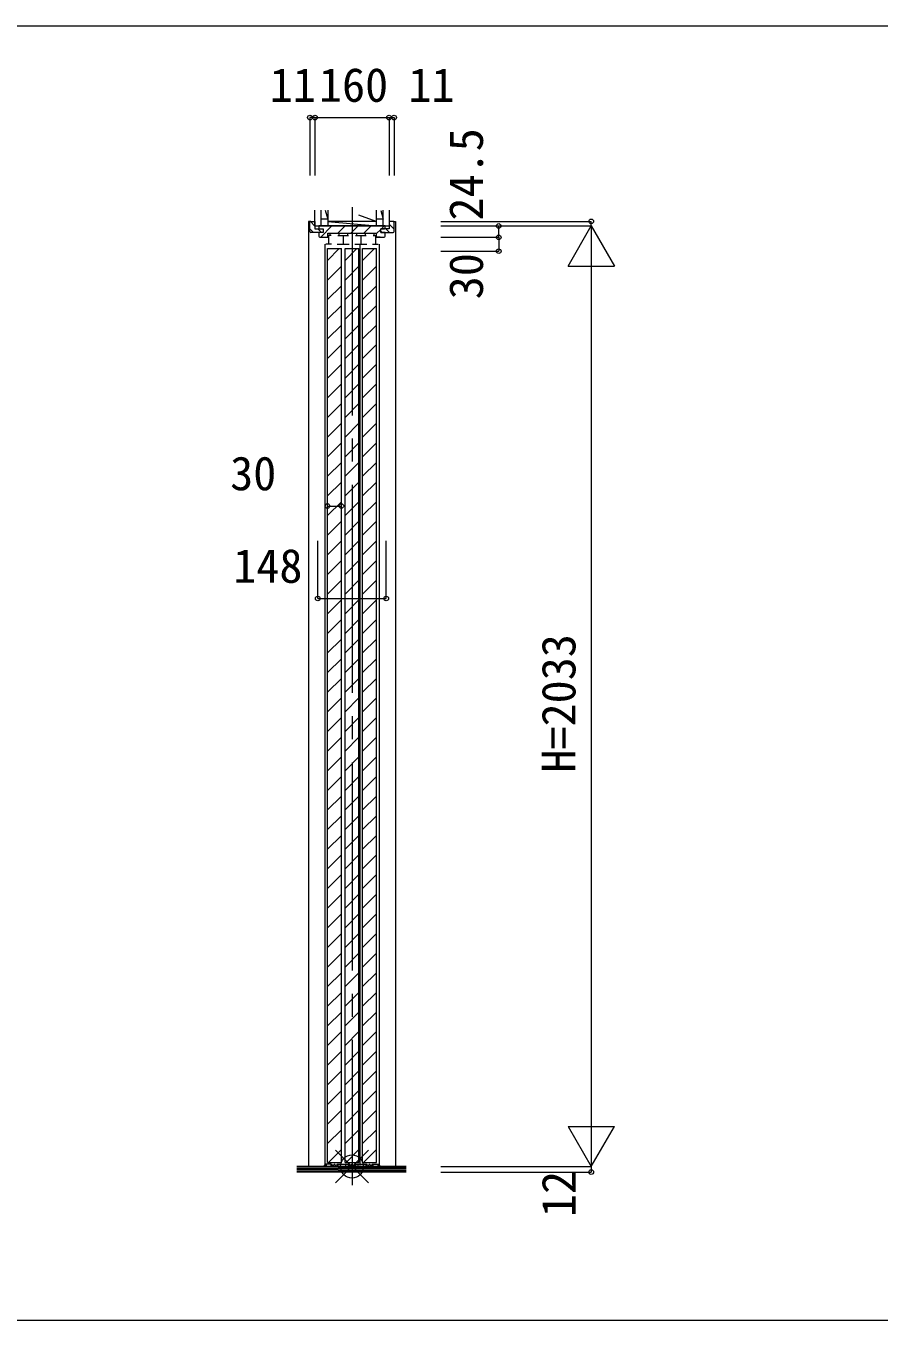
# Model space of a CAD drawing. Units: millimetres, scale not verified. Extents: x -21025 to 7656, y -14850 to 5150.
# Drawn here: x -11702 to -9858, y -14850 to -12052 of the extents above; entities that cross this region are included whole.
import ezdxf
from ezdxf.enums import TextEntityAlignment as Align

# ---------------------------------------------------------------- set-up
doc = ezdxf.new("R2010")
doc.units = ezdxf.units.MM
doc.header["$LTSCALE"] = 50
doc.linetypes.add('CHAIN2', pattern=[12, 9, -1, 1, -1])
for name, color, linetype, lineweight in [('0-1_YKK_F1', 7, 'Continuous', 9), ('0-2_YKK_IN', 7, 'Continuous', 9), ('0-4_YKK_N1', 2, 'Continuous', 9), ('0-6_YKK_C1', 4, 'Continuous', 9), ('0-7_YKK_Z1', 7, 'Continuous', 9)]:
    doc.layers.add(name, color=color, linetype=linetype, lineweight=lineweight)
doc.styles.add('ＭＳ ゴシック', font='')
doc.styles.get('ＭＳ ゴシック').set_extended_font_data('MS Gothic')

msp = doc.modelspace()

# ---------------------------------------------------------------- linework, layer by layer
at = {"layer": '0-1_YKK_F1'}
for p, q in [((-21025, -12052.5), (7475, -12052.5)), ((-21025, -14850), (7656.02, -14850))]:
    msp.add_line(p, q, dxfattribs=at)
at = {"layer": '0-2_YKK_IN'}
for p, q in [((-11032.54, -14482.64), (-10961.83, -14553.36)), ((-11032.54, -14553.36), (-10961.83, -14482.64)), ((-11032.54, -14482.64), (-10961.83, -14553.36)), ((-11032.54, -14553.36), (-10961.83, -14482.64))]:
    msp.add_line(p, q, dxfattribs=at)
msp.add_circle((-10997.19, -14518), 25, dxfattribs=at)
msp.add_circle((-10997.19, -14518), 25, dxfattribs=at)
at = {"layer": '0-4_YKK_N1'}
for p, q in [((-11077.19, -12250.63), (-10917.19, -12250.63)), ((-11077.19, -12250.63), (-11077.19, -12375.63)), ((-10917.19, -12250.63), (-10917.19, -12375.63)), ((-10805.01, -12475), (-10480.01, -12475)), ((-10480.01, -12485), (-10480.01, -12475)), ((-10680.01, -12509.5), (-10680.01, -12485)), ((-10530.01, -12571.6), (-10480.01, -12485)), ((-10480.01, -12485), (-10480.01, -14518)), ((-10805.01, -12509.5), (-10680.01, -12509.5)), ((-10680.01, -12509.5), (-10680.01, -12539.5)), ((-10805.01, -12539.5), (-10680.01, -12539.5)), ((-10530.01, -12571.6), (-10430.01, -12571.6)), ((-11050.19, -13090.28), (-11020.19, -13090.28)), ((-11071.19, -13290.28), (-11071.19, -13165.28)), ((-10923.19, -13290.28), (-10923.19, -13165.28)), ((-11071.19, -13290.28), (-10923.19, -13290.28)), ((-10530.01, -14431.4), (-10480.01, -14518)), ((-10530.01, -14431.4), (-10430.01, -14431.4)), ((-10480.01, -14518), (-10430.01, -14431.4)), ((-10805.01, -14518), (-10480.01, -14518)), ((-10480.01, -14518), (-10480.01, -14530)), ((-10805.01, -14530), (-10480.01, -14530))]:
    msp.add_line(p, q, dxfattribs=at)
for points in [[(-11077.19, -12250.63), (-11088.19, -12250.63), (-11088.19, -12375.63)], [(-10917.19, -12250.63), (-10906.19, -12250.63), (-10906.19, -12375.63)], [(-10805.01, -12485), (-10480.01, -12485), (-10430.01, -12571.6)]]:
    msp.add_lwpolyline(points, dxfattribs=at)
for centre in [(-11088.19, -12250.63), (-11077.19, -12250.63), (-10917.19, -12250.63), (-10906.19, -12250.63), (-10480.01, -12475), (-10680.01, -12485), (-10680.01, -12509.5), (-10680.01, -12539.5), (-11050.19, -13090.28), (-11020.19, -13090.28), (-11071.19, -13290.28), (-10923.19, -13290.28), (-10480.01, -14530)]:
    msp.add_circle(centre, 5, dxfattribs=at)
at = {"layer": '0-6_YKK_C1'}
for p, q in [((-11091.19, -12475), (-11091.19, -14518)), ((-11086.19, -12475), (-11091.19, -12475)), ((-11087.18, -12475.26), (-11077.19, -12485.25)), ((-11086.19, -12475), (-11077.19, -12475)), ((-11077.19, -12475), (-11077.19, -12491.5)), ((-10917.19, -12475), (-10917.19, -12491.5)), ((-10908.19, -12475), (-10917.19, -12475)), ((-10908.19, -12475), (-10903.19, -12475)), ((-10903.19, -12475), (-10903.19, -14518)), ((-11088.19, -12497), (-11088.19, -12477)), ((-11088.19, -12491.22), (-11080.41, -12499)), ((-11060.69, -12499), (-11086.19, -12499)), ((-11077.19, -12491.5), (-11059.19, -12491.5)), ((-11070.94, -12491.5), (-11063.44, -12499)), ((-11068.69, -12485), (-11068.69, -12490.3)), ((-10925.69, -12485), (-11068.69, -12485)), ((-11068.69, -12490.3), (-11067.69, -12491.3)), ((-11068.69, -12499), (-11068.69, -12507)), ((-11061.69, -12499), (-11068.69, -12499)), ((-11067.69, -12491.3), (-11059.19, -12491.3)), ((-11064.58, -12509), (-11040.58, -12485)), ((-11059.19, -12499), (-11061.69, -12499)), ((-11059.19, -12491.3), (-11059.19, -12499)), ((-11049.79, -12500.6), (-11005.79, -12500.6)), ((-11049.79, -12508.5), (-11049.79, -12500.6)), ((-11044.59, -12505.7), (-11044.59, -12500.6)), ((-11044.59, -12500.6), (-11025.79, -12500.6)), ((-11027.9, -12500.6), (-11012.3, -12485)), ((-11025.79, -12500.6), (-11025.79, -12505.7)), ((-11006.59, -12500.6), (-11006.59, -12505.7)), ((-11006.59, -12500.6), (-10987.79, -12500.6)), ((-11005.79, -12500.6), (-10988.59, -12500.6)), ((-11005.79, -12500.6), (-10988.59, -12500.6)), ((-10999.61, -12500.6), (-10984.01, -12485)), ((-10988.59, -12500.6), (-10944.59, -12500.6)), ((-10987.79, -12500.6), (-10987.79, -12505.7)), ((-10971.33, -12500.6), (-10955.73, -12485)), ((-10968.59, -12500.6), (-10968.59, -12505.7)), ((-10968.59, -12500.6), (-10949.79, -12500.6)), ((-10949.79, -12500.6), (-10949.79, -12505.7)), ((-10944.59, -12502.14), (-10935.19, -12492.74)), ((-10944.59, -12500.6), (-10944.59, -12508.5)), ((-10935.19, -12491.3), (-10926.69, -12491.3)), ((-10935.19, -12499), (-10935.19, -12491.3)), ((-10917.19, -12491.5), (-10935.19, -12491.5)), ((-10935.19, -12497.15), (-10933.34, -12499)), ((-10935.19, -12499), (-10908.19, -12499)), ((-10932.69, -12499), (-10935.19, -12499)), ((-10933.75, -12491.3), (-10927.45, -12485)), ((-10925.69, -12499), (-10932.69, -12499)), ((-10926.69, -12491.3), (-10925.69, -12490.3)), ((-10925.69, -12490.3), (-10925.69, -12485)), ((-10925.69, -12507), (-10925.69, -12499)), ((-10923.86, -12491.5), (-10916.37, -12499)), ((-10917.19, -12481.2), (-10906.19, -12492.2)), ((-10906.19, -12497), (-10906.19, -12477)), ((-11066.69, -12509), (-11050.29, -12509)), ((-11057.99, -12509.2), (-11048.29, -12509.2)), ((-11056.19, -12524.38), (-11056.19, -14516.27)), ((-11041.39, -12524.2), (-11053.99, -12524.2)), ((-11050.29, -12509), (-11049.79, -12508.5)), ((-11048.29, -12505.7), (-11048.29, -12524.2)), ((-11042.59, -12505.7), (-11048.29, -12505.7)), ((-11028.99, -12524.2), (-11003.39, -12524.2)), ((-11027.79, -12505.7), (-11004.59, -12505.7)), ((-11016.19, -12505.7), (-11016.19, -12524.2)), ((-10990.99, -12524.2), (-10965.39, -12524.2)), ((-10989.79, -12505.7), (-10966.59, -12505.7)), ((-10980.19, -12524.38), (-10980.19, -14515)), ((-10978.19, -12505.7), (-10978.19, -12524.2)), ((-10952.99, -12524.2), (-10940.39, -12524.2)), ((-10951.79, -12505.7), (-10946.09, -12505.7)), ((-10946.09, -12505.7), (-10946.09, -12524.2)), ((-10936.39, -12509.2), (-10946.09, -12509.2)), ((-10944.59, -12508.5), (-10944.09, -12509)), ((-10944.09, -12509), (-10927.69, -12509)), ((-10938.19, -12524.38), (-10938.19, -14516.27)), ((-11050.19, -12559.42), (-11024.77, -12534)), ((-11050.19, -14509), (-11050.19, -12534)), ((-11050.19, -12534), (-11020.19, -12534)), ((-11020.19, -14509), (-11020.19, -12534)), ((-11020.19, -14509), (-11020.19, -12534)), ((-11012.19, -12559.42), (-10986.77, -12534)), ((-11012.19, -14509), (-11012.19, -12534)), ((-11012.19, -12534), (-10982.19, -12534)), ((-10982.19, -14509), (-10982.19, -12534)), ((-10982.19, -14509), (-10982.19, -12535)), ((-10974.19, -12559.42), (-10948.77, -12534)), ((-10974.19, -14509), (-10974.19, -12534)), ((-10974.19, -12534), (-10944.19, -12534)), ((-10944.19, -14509), (-10944.19, -12534)), ((-11050.19, -12601.84), (-11020.19, -12571.84)), ((-11012.19, -12601.84), (-10982.19, -12571.84)), ((-10974.19, -12601.84), (-10944.19, -12571.84)), ((-11050.19, -12644.27), (-11020.19, -12614.27)), ((-11012.19, -12644.27), (-10982.19, -12614.27)), ((-10974.19, -12644.27), (-10944.19, -12614.27)), ((-11050.19, -12686.69), (-11020.19, -12656.69)), ((-11012.19, -12686.69), (-10982.19, -12656.69)), ((-10974.19, -12686.69), (-10944.19, -12656.69)), ((-11050.19, -12729.12), (-11020.19, -12699.12)), ((-11012.19, -12729.12), (-10982.19, -12699.12)), ((-10974.19, -12729.12), (-10944.19, -12699.12)), ((-11050.19, -12771.55), (-11020.19, -12741.55)), ((-11012.19, -12771.55), (-10982.19, -12741.55)), ((-10974.19, -12771.55), (-10944.19, -12741.55)), ((-11050.19, -12813.97), (-11020.19, -12783.97)), ((-11012.19, -12813.97), (-10982.19, -12783.97)), ((-10974.19, -12813.97), (-10944.19, -12783.97)), ((-11050.19, -12856.4), (-11020.19, -12826.4)), ((-11012.19, -12856.4), (-10982.19, -12826.4)), ((-10974.19, -12856.4), (-10944.19, -12826.4)), ((-11050.19, -12898.83), (-11020.19, -12868.83)), ((-11012.19, -12898.83), (-10982.19, -12868.83)), ((-10974.19, -12898.83), (-10944.19, -12868.83)), ((-11050.19, -12941.25), (-11020.19, -12911.25)), ((-11012.19, -12941.25), (-10982.19, -12911.25)), ((-10974.19, -12941.25), (-10944.19, -12911.25)), ((-11050.19, -12983.68), (-11020.19, -12953.68)), ((-11012.19, -12983.68), (-10982.19, -12953.68)), ((-10974.19, -12983.68), (-10944.19, -12953.68)), ((-11050.19, -13026.11), (-11020.19, -12996.11)), ((-11012.19, -13026.11), (-10982.19, -12996.11)), ((-10974.19, -13026.11), (-10944.19, -12996.11)), ((-11050.19, -13068.53), (-11020.19, -13038.53)), ((-11012.19, -13068.53), (-10982.19, -13038.53)), ((-10974.19, -13068.53), (-10944.19, -13038.53)), ((-11050.19, -13110.96), (-11020.19, -13080.96)), ((-11012.19, -13110.96), (-10982.19, -13080.96)), ((-10974.19, -13110.96), (-10944.19, -13080.96)), ((-11050.19, -13153.38), (-11020.19, -13123.38)), ((-11012.19, -13153.38), (-10982.19, -13123.38)), ((-10974.19, -13153.38), (-10944.19, -13123.38)), ((-11050.19, -13195.81), (-11020.19, -13165.81)), ((-11012.19, -13195.81), (-10982.19, -13165.81)), ((-10974.19, -13195.81), (-10944.19, -13165.81)), ((-11050.19, -13238.24), (-11020.19, -13208.24)), ((-11012.19, -13238.24), (-10982.19, -13208.24)), ((-10974.19, -13238.24), (-10944.19, -13208.24)), ((-11050.19, -13280.66), (-11020.19, -13250.66)), ((-11012.19, -13280.66), (-10982.19, -13250.66)), ((-10974.19, -13280.66), (-10944.19, -13250.66)), ((-11050.19, -13323.09), (-11020.19, -13293.09)), ((-11012.19, -13323.09), (-10982.19, -13293.09)), ((-10974.19, -13323.09), (-10944.19, -13293.09)), ((-11050.19, -13365.52), (-11020.19, -13335.52)), ((-11012.19, -13365.52), (-10982.19, -13335.52)), ((-10974.19, -13365.52), (-10944.19, -13335.52)), ((-11050.19, -13407.94), (-11020.19, -13377.94)), ((-11012.19, -13407.94), (-10982.19, -13377.94)), ((-10974.19, -13407.94), (-10944.19, -13377.94)), ((-11050.19, -13450.37), (-11020.19, -13420.37)), ((-11012.19, -13450.37), (-10982.19, -13420.37)), ((-10974.19, -13450.37), (-10944.19, -13420.37)), ((-11050.19, -13492.8), (-11020.19, -13462.8)), ((-11012.19, -13492.8), (-10982.19, -13462.8)), ((-10974.19, -13492.8), (-10944.19, -13462.8)), ((-11050.19, -13535.22), (-11020.19, -13505.22)), ((-11012.19, -13535.22), (-10982.19, -13505.22)), ((-10974.19, -13535.22), (-10944.19, -13505.22)), ((-11050.19, -13577.65), (-11020.19, -13547.65)), ((-11012.19, -13577.65), (-10982.19, -13547.65)), ((-10974.19, -13577.65), (-10944.19, -13547.65)), ((-11050.19, -13620.07), (-11020.19, -13590.07)), ((-11012.19, -13620.07), (-10982.19, -13590.07)), ((-10974.19, -13620.07), (-10944.19, -13590.07)), ((-11050.19, -13662.5), (-11020.19, -13632.5)), ((-11012.19, -13662.5), (-10982.19, -13632.5)), ((-10974.19, -13662.5), (-10944.19, -13632.5)), ((-11050.19, -13704.93), (-11020.19, -13674.93)), ((-11012.19, -13704.93), (-10982.19, -13674.93)), ((-10974.19, -13704.93), (-10944.19, -13674.93)), ((-11050.19, -13747.35), (-11020.19, -13717.35)), ((-11012.19, -13747.35), (-10982.19, -13717.35)), ((-10974.19, -13747.35), (-10944.19, -13717.35)), ((-11050.19, -13789.78), (-11020.19, -13759.78)), ((-11012.19, -13789.78), (-10982.19, -13759.78)), ((-10974.19, -13789.78), (-10944.19, -13759.78)), ((-11050.19, -13832.21), (-11020.19, -13802.21)), ((-11012.19, -13832.21), (-10982.19, -13802.21)), ((-10974.19, -13832.21), (-10944.19, -13802.21)), ((-11050.19, -13874.63), (-11020.19, -13844.63)), ((-11012.19, -13874.63), (-10982.19, -13844.63)), ((-10974.19, -13874.63), (-10944.19, -13844.63)), ((-11050.19, -13917.06), (-11020.19, -13887.06)), ((-11012.19, -13917.06), (-10982.19, -13887.06)), ((-10974.19, -13917.06), (-10944.19, -13887.06)), ((-11050.19, -13959.49), (-11020.19, -13929.49)), ((-11012.19, -13959.49), (-10982.19, -13929.49)), ((-10974.19, -13959.49), (-10944.19, -13929.49)), ((-11050.19, -14001.91), (-11020.19, -13971.91)), ((-11012.19, -14001.91), (-10982.19, -13971.91)), ((-10974.19, -14001.91), (-10944.19, -13971.91)), ((-11050.19, -14044.34), (-11020.19, -14014.34)), ((-11012.19, -14044.34), (-10982.19, -14014.34)), ((-10974.19, -14044.34), (-10944.19, -14014.34)), ((-11050.19, -14086.77), (-11020.19, -14056.77)), ((-11012.19, -14086.77), (-10982.19, -14056.77)), ((-10974.19, -14086.77), (-10944.19, -14056.77)), ((-11050.19, -14129.19), (-11020.19, -14099.19)), ((-11012.19, -14129.19), (-10982.19, -14099.19)), ((-10974.19, -14129.19), (-10944.19, -14099.19)), ((-11050.19, -14171.62), (-11020.19, -14141.62)), ((-11012.19, -14171.62), (-10982.19, -14141.62)), ((-10974.19, -14171.62), (-10944.19, -14141.62)), ((-11050.19, -14214.04), (-11020.19, -14184.04)), ((-11012.19, -14214.04), (-10982.19, -14184.04)), ((-10974.19, -14214.04), (-10944.19, -14184.04)), ((-11050.19, -14256.47), (-11020.19, -14226.47)), ((-11012.19, -14256.47), (-10982.19, -14226.47)), ((-10974.19, -14256.47), (-10944.19, -14226.47)), ((-11050.19, -14298.9), (-11020.19, -14268.9)), ((-11012.19, -14298.9), (-10982.19, -14268.9)), ((-10974.19, -14298.9), (-10944.19, -14268.9)), ((-11050.19, -14341.32), (-11020.19, -14311.32)), ((-11012.19, -14341.32), (-10982.19, -14311.32)), ((-10974.19, -14341.32), (-10944.19, -14311.32)), ((-11050.19, -14383.75), (-11020.19, -14353.75)), ((-11012.19, -14383.75), (-10982.19, -14353.75)), ((-10974.19, -14383.75), (-10944.19, -14353.75)), ((-11050.19, -14426.18), (-11020.19, -14396.18)), ((-11012.19, -14426.18), (-10982.19, -14396.18)), ((-10974.19, -14426.18), (-10944.19, -14396.18)), ((-11050.19, -14468.6), (-11020.19, -14438.6)), ((-11012.19, -14468.6), (-10982.19, -14438.6)), ((-10974.19, -14468.6), (-10944.19, -14438.6)), ((-11048.16, -14509), (-11020.19, -14481.03)), ((-11010.16, -14509), (-10982.19, -14481.03)), ((-10972.16, -14509), (-10944.19, -14481.03)), ((-11057.74, -14517.33), (-11057.74, -14517.9)), ((-11055.03, -14513.79), (-11057.15, -14515.91)), ((-11054.54, -14514.63), (-11053.2, -14514.14)), ((-11054.54, -14518), (-11054.54, -14514.63)), ((-10939.89, -14518), (-11054.54, -14518)), ((-11043.24, -14513.2), (-11053.61, -14513.2)), ((-11052.74, -14513.2), (-11052.74, -14516.5)), ((-11050.19, -14509), (-11020.19, -14509)), ((-11043.24, -14513.2), (-11043.24, -14515.7)), ((-11043.24, -14515.7), (-11041.64, -14515.7)), ((-11043.14, -14513), (-11041.14, -14513)), ((-11041.14, -14513), (-11041.14, -14516.8)), ((-11041.14, -14516.8), (-11036.94, -14516.8)), ((-11036.94, -14516.8), (-11036.94, -14515.2)), ((-11033.54, -14515.2), (-11033.54, -14516.8)), ((-11033.54, -14516.8), (-11029.34, -14516.8)), ((-11029.34, -14513), (-11027.34, -14513)), ((-11029.34, -14516.8), (-11029.34, -14513)), ((-11027.72, -14514.3), (-11027.59, -14513.94)), ((-11026.96, -14516.4), (-11027.72, -14514.3)), ((-11027.59, -14513.94), (-11027.34, -14513.5)), ((-11027.34, -14513.5), (-11027.04, -14513.2)), ((-11027.04, -14513.2), (-11005.44, -14513.2)), ((-11021.74, -14516.5), (-11021.74, -14513.2)), ((-11012.19, -14509), (-10982.19, -14509)), ((-11010.74, -14516.5), (-11010.74, -14513.2)), ((-11004.76, -14514.3), (-11005.52, -14516.4)), ((-11005.44, -14513.2), (-11005.14, -14513.5)), ((-11005.14, -14513), (-11003.14, -14513)), ((-11005.14, -14513.5), (-11004.89, -14513.94)), ((-11004.89, -14513.94), (-11004.76, -14514.3)), ((-11003.14, -14513), (-11003.14, -14516.8)), ((-11003.14, -14516.8), (-10998.94, -14516.8)), ((-10998.94, -14516.8), (-10998.94, -14515.2)), ((-10995.54, -14515.2), (-10995.54, -14516.8)), ((-10995.54, -14516.8), (-10991.34, -14516.8)), ((-10991.34, -14513), (-10989.34, -14513)), ((-10991.34, -14516.8), (-10991.34, -14513)), ((-10989.67, -14514.3), (-10989.54, -14513.94)), ((-10988.9, -14516.4), (-10989.67, -14514.3)), ((-10989.54, -14513.94), (-10989.29, -14513.5)), ((-10989.29, -14513.5), (-10988.99, -14513.2)), ((-10988.99, -14513.2), (-10967.39, -14513.2)), ((-10983.69, -14516.5), (-10983.69, -14513.2)), ((-10974.19, -14509), (-10944.19, -14509)), ((-10972.69, -14516.5), (-10972.69, -14513.2)), ((-10966.7, -14514.3), (-10967.47, -14516.4)), ((-10967.39, -14513.2), (-10967.09, -14513.5)), ((-10967.09, -14513), (-10965.09, -14513)), ((-10967.09, -14513.5), (-10966.84, -14513.94)), ((-10966.84, -14513.94), (-10966.7, -14514.3)), ((-10965.09, -14513), (-10965.09, -14516.8)), ((-10965.09, -14516.8), (-10960.89, -14516.8)), ((-10960.89, -14516.8), (-10960.89, -14515.2)), ((-10957.49, -14515.2), (-10957.49, -14516.8)), ((-10957.49, -14516.8), (-10953.29, -14516.8)), ((-10953.29, -14513), (-10951.29, -14513)), ((-10953.29, -14516.8), (-10953.29, -14513)), ((-10951.19, -14513.2), (-10940.82, -14513.2)), ((-10941.69, -14513.2), (-10941.69, -14516.5)), ((-10941.23, -14514.14), (-10939.89, -14514.63)), ((-10939.89, -14514.63), (-10939.89, -14518.04)), ((-10939.41, -14513.79), (-10937.28, -14515.91)), ((-10936.69, -14517.33), (-10936.69, -14517.9))]:
    msp.add_line(p, q, dxfattribs=at)
msp.add_lwpolyline([(-10952.79, -14515.7), (-10951.19, -14515.7), (-10951.19, -14513.2)], dxfattribs=at)
for centre, radius, start, end in [((-11086.19, -12477), 2, 89.99997, 180.00002), ((-10908.19, -12477), 2, 0, 89.99997), ((-11086.19, -12497), 2, 180.00002, 270), ((-10908.19, -12497), 2, 270, 0), ((-11066.69, -12507), 2, 180, 269.99998), ((-10927.69, -12507), 2, 270, 359.99998), ((-11055.74, -14517.33), 2, 135, 180), ((-11053.61, -14515.2), 2, 89.99998, 134.99998), ((-11035.24, -14515.2), 1.7, 359.99998, 180), ((-10997.24, -14515.2), 1.7, 359.99998, 180), ((-10959.19, -14515.2), 1.7, 359.99998, 180), ((-10940.82, -14515.2), 2, 45, 90), ((-10938.69, -14517.33), 2, 359.99998, 44.99998)]:
    msp.add_arc(centre, radius, start, end, dxfattribs=at)
at = {"layer": '0-7_YKK_Z1', "linetype": 'CHAIN2'}
msp.add_line((-10997.19, -12444.43), (-10997.19, -14557.95), dxfattribs=at)
at = {"layer": '0-7_YKK_Z1'}
for p, q in [((-11077.19, -12485), (-11077.19, -12450.63)), ((-11064.69, -12450.63), (-11064.69, -12485)), ((-11049.69, -12470), (-11064.69, -12470)), ((-11054.88, -12450.64), (-11049.69, -12470)), ((-11049.69, -12450.82), (-11049.69, -12485)), ((-11049.69, -12475), (-10944.69, -12485)), ((-10944.69, -12475), (-11049.69, -12475)), ((-10944.69, -12475), (-10982.29, -12461.38)), ((-10944.69, -12450.82), (-10944.69, -12485)), ((-10929.69, -12470), (-10944.69, -12470)), ((-10934.7, -12451.3), (-10929.69, -12470)), ((-10929.69, -12485), (-10929.69, -12450.63)), ((-10917.19, -12450.63), (-10917.19, -12485)), ((-11027.19, -14518), (-11116.43, -14518)), ((-10880.01, -14518), (-11027.19, -14518)), ((-11116.43, -14521), (-11027.19, -14521)), ((-11116.43, -14524), (-11027.19, -14524)), ((-11116.43, -14527), (-11027.19, -14527)), ((-10880.01, -14530), (-11116.43, -14530)), ((-10880.01, -14521), (-11027.19, -14521)), ((-10880.01, -14524), (-11027.19, -14524)), ((-10880.01, -14527), (-11027.19, -14527))]:
    msp.add_line(p, q, dxfattribs=at)
msp.add_lwpolyline([(-11077.19, -12485), (-10997.19, -12485), (-10917.19, -12485)], dxfattribs=at)

# ---------------------------------------------------------------- texts
at = {"layer": '0-4_YKK_N1', "color": 4, "style": 'ＭＳ ゴシック'}
for s, p in [('11', (-11175.1, -12238.89)), ('160', (-11068.64, -12238.63)), ('11', (-10875.32, -12238.79)), ('30', (-11260.61, -13078.28)), ('148', (-11253.9, -13278.28))]:
    msp.add_text(s, height=73.31, dxfattribs=at).set_placement(p, align=Align.BOTTOM_LEFT)
for s, p in [('24.5', (-10692.01, -12473.25)), ('30', (-10692.01, -12643.47)), ('H=2033', (-10492.01, -13666.5)), ('12', (-10491.83, -14627.3))]:
    msp.add_text(s, height=73.31, rotation=90, dxfattribs=at).set_placement(p, align=Align.BOTTOM_LEFT)

doc.saveas('drawing.dxf')
